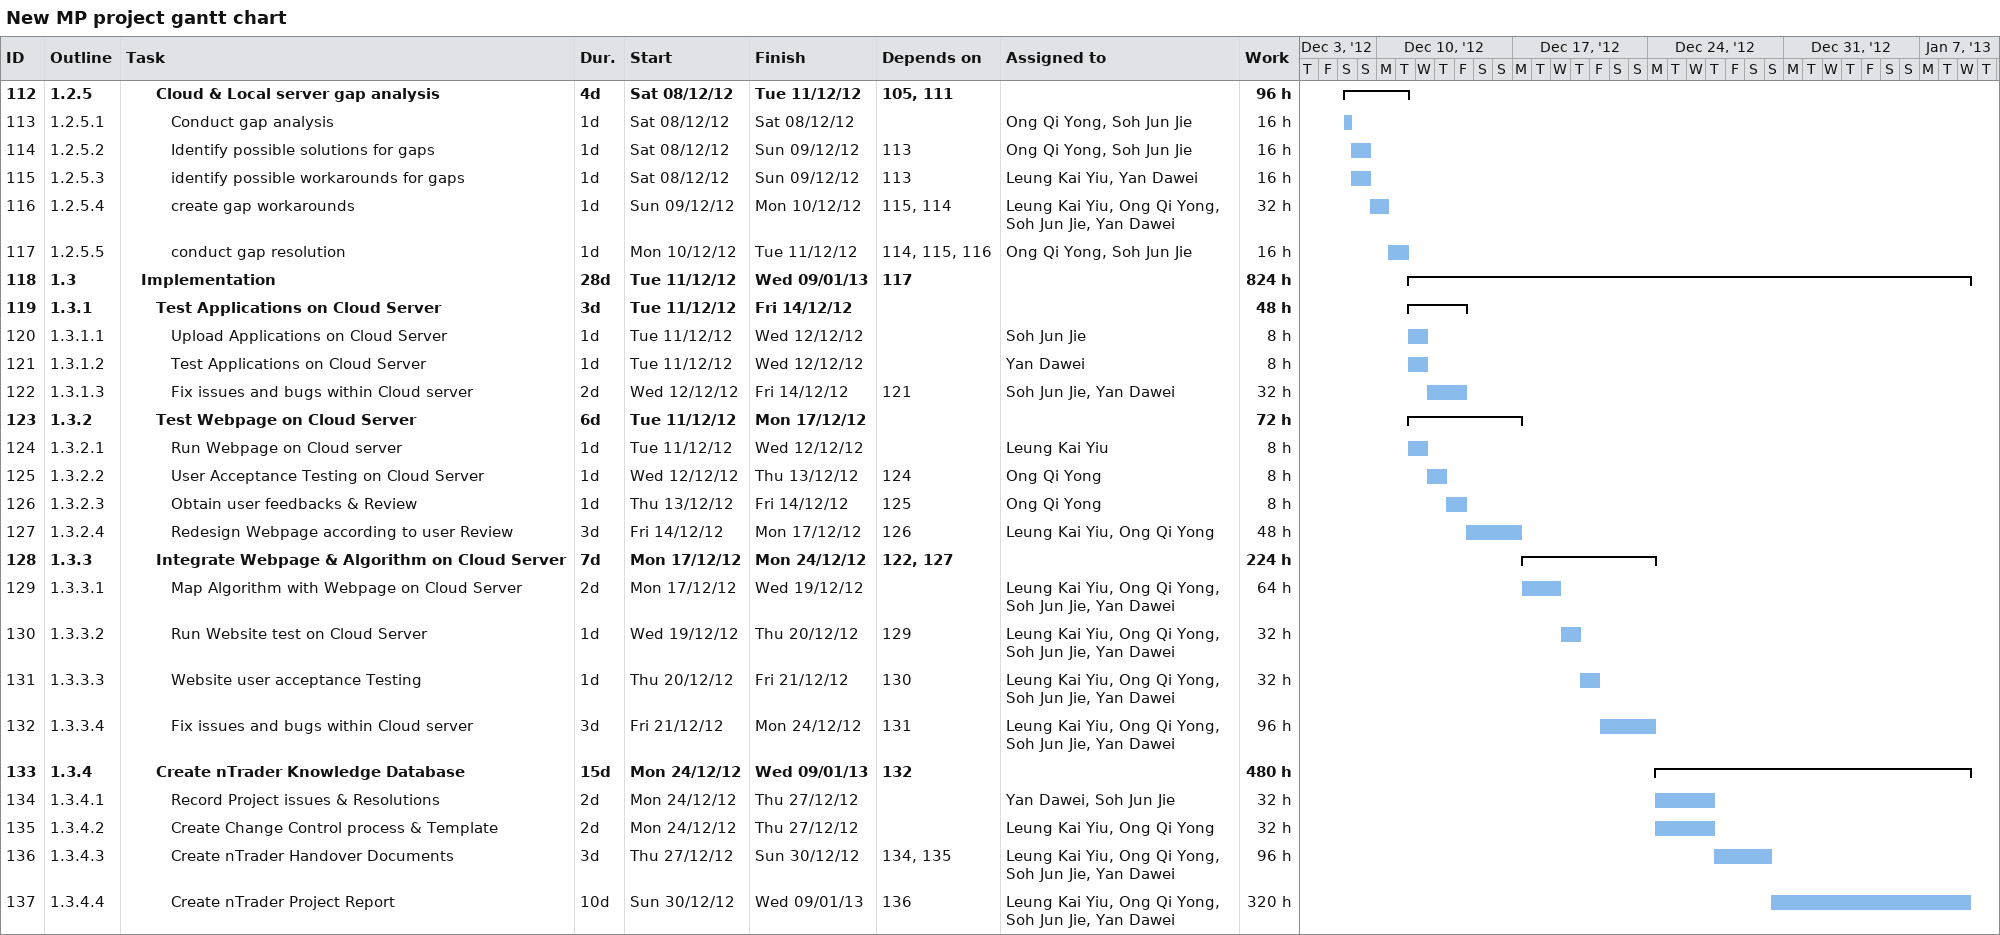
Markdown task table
New MP project gantt chart

| ID | WBS | Task | Duration | Start | Finish | Predecessors | Resources | Work (h) |
|---|---|---|---|---|---|---|---|---|
| 112 | 1.2.5 | **Cloud & Local server gap analysis** | 4d | 2012-12-08 | 2012-12-11 | 105, 111 |  | 96 |
| 113 | 1.2.5.1 | Conduct gap analysis | 1d | 2012-12-08 | 2012-12-08 |  | Ong Qi Yong, Soh Jun Jie | 16 |
| 114 | 1.2.5.2 | Identify possible solutions for gaps | 1d | 2012-12-08 | 2012-12-09 | 113 | Ong Qi Yong, Soh Jun Jie | 16 |
| 115 | 1.2.5.3 | identify possible workarounds for gaps | 1d | 2012-12-08 | 2012-12-09 | 113 | Leung Kai Yiu, Yan Dawei | 16 |
| 116 | 1.2.5.4 | create gap workarounds | 1d | 2012-12-09 | 2012-12-10 | 115, 114 | Leung Kai Yiu, Ong Qi Yong, Soh Jun Jie, Yan Dawei | 32 |
| 117 | 1.2.5.5 | conduct gap resolution | 1d | 2012-12-10 | 2012-12-11 | 114, 115, 116 | Ong Qi Yong, Soh Jun Jie | 16 |
| 118 | 1.3 | **Implementation** | 28d | 2012-12-11 | 2013-01-09 | 117 |  | 824 |
| 119 | 1.3.1 | **Test Applications on Cloud Server** | 3d | 2012-12-11 | 2012-12-14 |  |  | 48 |
| 120 | 1.3.1.1 | Upload Applications on Cloud Server | 1d | 2012-12-11 | 2012-12-12 |  | Soh Jun Jie | 8 |
| 121 | 1.3.1.2 | Test Applications on Cloud Server | 1d | 2012-12-11 | 2012-12-12 |  | Yan Dawei | 8 |
| 122 | 1.3.1.3 | Fix issues and bugs within Cloud server | 2d | 2012-12-12 | 2012-12-14 | 121 | Soh Jun Jie, Yan Dawei | 32 |
| 123 | 1.3.2 | **Test Webpage on Cloud Server** | 6d | 2012-12-11 | 2012-12-17 |  |  | 72 |
| 124 | 1.3.2.1 | Run Webpage on Cloud server | 1d | 2012-12-11 | 2012-12-12 |  | Leung Kai Yiu | 8 |
| 125 | 1.3.2.2 | User Acceptance Testing on Cloud Server | 1d | 2012-12-12 | 2012-12-13 | 124 | Ong Qi Yong | 8 |
| 126 | 1.3.2.3 | Obtain user feedbacks & Review | 1d | 2012-12-13 | 2012-12-14 | 125 | Ong Qi Yong | 8 |
| 127 | 1.3.2.4 | Redesign Webpage according to user Review | 3d | 2012-12-14 | 2012-12-17 | 126 | Leung Kai Yiu, Ong Qi Yong | 48 |
| 128 | 1.3.3 | **Integrate Webpage & Algorithm on Cloud Server** | 7d | 2012-12-17 | 2012-12-24 | 122, 127 |  | 224 |
| 129 | 1.3.3.1 | Map Algorithm with Webpage on Cloud Server | 2d | 2012-12-17 | 2012-12-19 |  | Leung Kai Yiu, Ong Qi Yong, Soh Jun Jie, Yan Dawei | 64 |
| 130 | 1.3.3.2 | Run Website test on Cloud Server | 1d | 2012-12-19 | 2012-12-20 | 129 | Leung Kai Yiu, Ong Qi Yong, Soh Jun Jie, Yan Dawei | 32 |
| 131 | 1.3.3.3 | Website user acceptance Testing | 1d | 2012-12-20 | 2012-12-21 | 130 | Leung Kai Yiu, Ong Qi Yong, Soh Jun Jie, Yan Dawei | 32 |
| 132 | 1.3.3.4 | Fix issues and bugs within Cloud server | 3d | 2012-12-21 | 2012-12-24 | 131 | Leung Kai Yiu, Ong Qi Yong, Soh Jun Jie, Yan Dawei | 96 |
| 133 | 1.3.4 | **Create nTrader Knowledge Database** | 15d | 2012-12-24 | 2013-01-09 | 132 |  | 480 |
| 134 | 1.3.4.1 | Record Project issues & Resolutions | 2d | 2012-12-24 | 2012-12-27 |  | Yan Dawei, Soh Jun Jie | 32 |
| 135 | 1.3.4.2 | Create Change Control process & Template | 2d | 2012-12-24 | 2012-12-27 |  | Leung Kai Yiu, Ong Qi Yong | 32 |
| 136 | 1.3.4.3 | Create nTrader Handover Documents | 3d | 2012-12-27 | 2012-12-30 | 134, 135 | Leung Kai Yiu, Ong Qi Yong, Soh Jun Jie, Yan Dawei | 96 |
| 137 | 1.3.4.4 | Create nTrader Project Report | 10d | 2012-12-30 | 2013-01-09 | 136 | Leung Kai Yiu, Ong Qi Yong, Soh Jun Jie, Yan Dawei | 320 |
